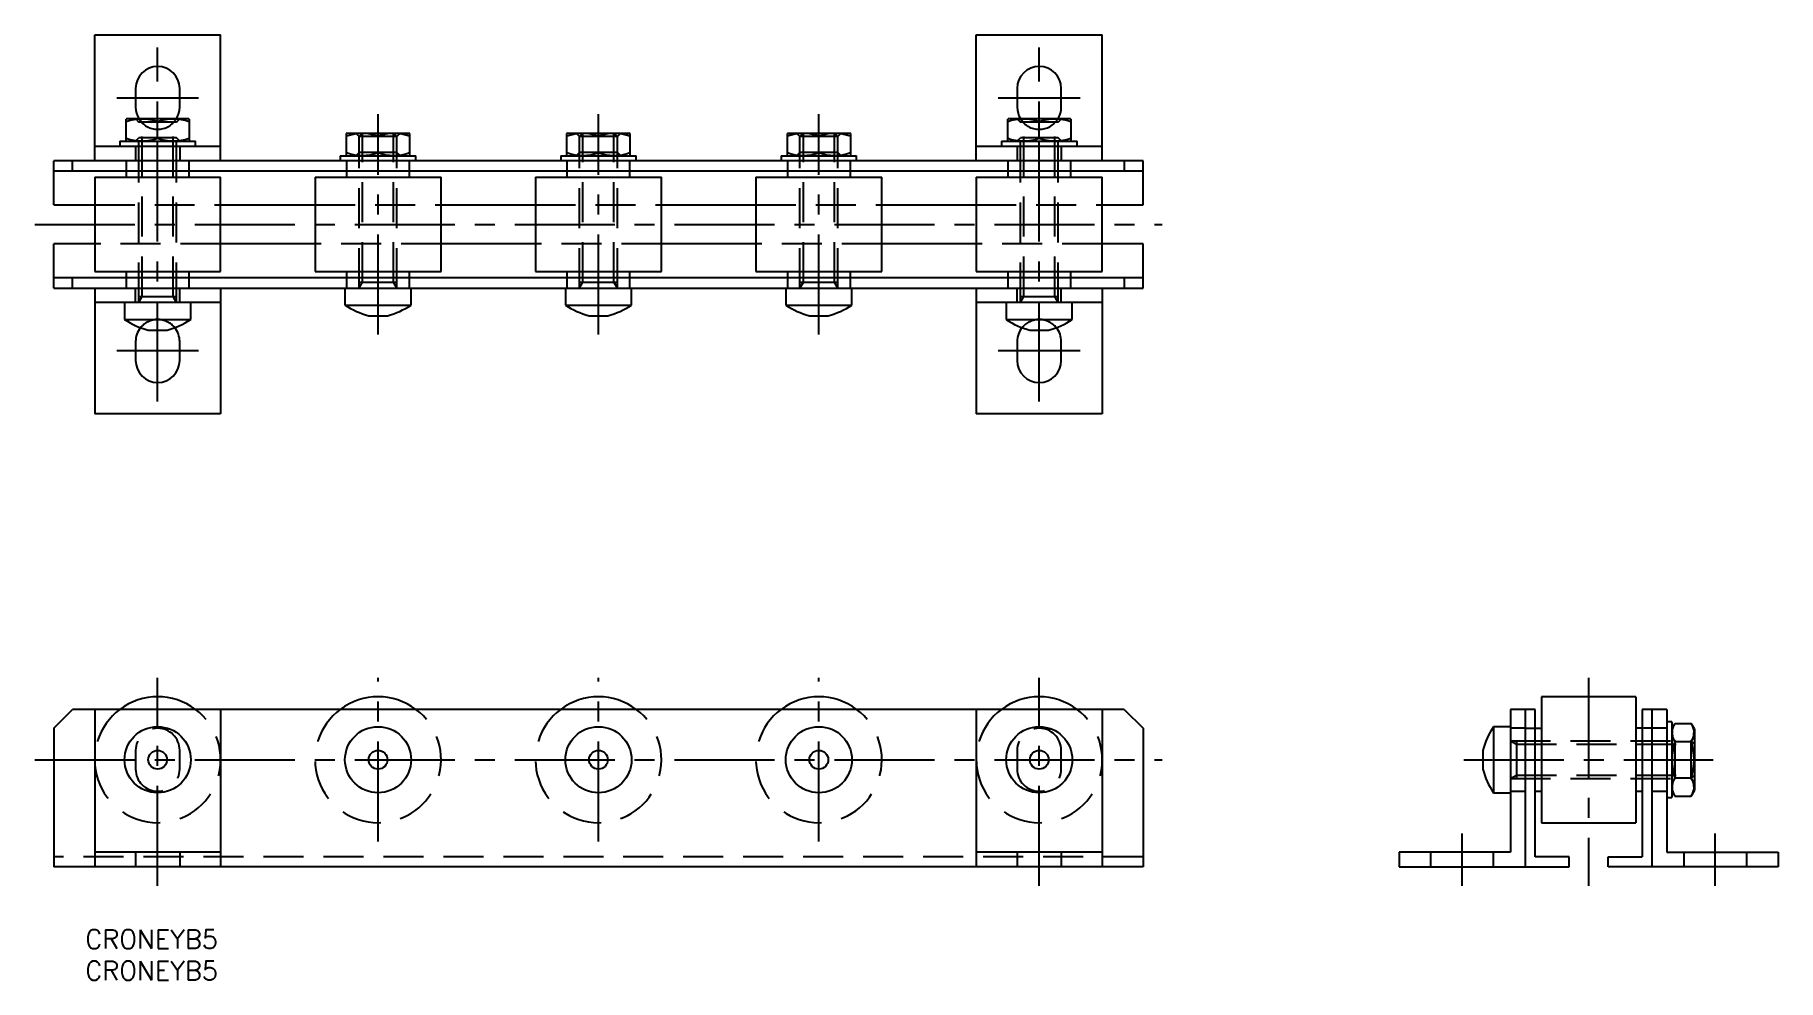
# Model space of a CAD drawing. Extents: x -3 to 274, y -8 to 142.
import ezdxf

# ---------------------------------------------------------------- set-up
doc = ezdxf.new("R2010")
doc.units = 0
doc.header["$LTSCALE"] = 0.5
doc.linetypes.add('CENTER', pattern=[50.8, 31.75, -6.35, 6.35, -6.35])
doc.linetypes.add('DASHED', pattern=[19.05, 12.7, -6.35])
for name, color, linetype in [('MSM_CENTER', 1, 'CENTER'), ('MSM_CONTINUOUS', 7, 'CONTINUOUS'), ('MSM_DASHED', 4, 'DASHED'), ('MSM_PART_NUMBER', 7, 'CONTINUOUS')]:
    doc.layers.add(name, color=color, linetype=linetype)
doc.styles.get("Standard").update_dxf_attribs({"font": 'txt.shx', "height": 3, "bigfont": 'bigfont.shx'})

# ---------------------------------------------------------------- blocks, each defined once
blk = doc.blocks.new('*U45')
at = {"layer": 'MSM_PART_NUMBER'}
blk.add_text('CRONEYB5', height=3, dxfattribs=at).set_placement((5, -3))
blk = doc.blocks.new('*U46')
at = {"layer": 'MSM_PART_NUMBER'}
blk.add_text('CRONEYB5', height=3, dxfattribs=at).set_placement((5, -8))

msp = doc.modelspace()

# ---------------------------------------------------------------- linework, layer by layer
at = {"layer": 'MSM_CENTER'}
for p, q in [((16.5, 83.91), (16.5, 140.11)), ((156.5, 83.91), (156.5, 140.11)), ((10, 132.11), (23, 132.11)), ((150, 132.11), (163, 132.11)), ((51.5, 94.51), (51.5, 129.51)), ((86.5, 94.51), (86.5, 129.51)), ((121.5, 94.51), (121.5, 129.51)), ((-3, 112.01), (176, 112.01)), ((23, 91.91), (10, 91.91)), ((163, 91.91), (150, 91.91)), ((16.5, 7), (16.5, 40)), ((51.5, 14), (51.5, 40)), ((86.5, 14), (86.5, 40)), ((121.5, 14), (121.5, 40)), ((156.5, 7), (156.5, 40)), ((243.74, 40), (243.74, 7)), ((-3, 27), (176, 27)), ((223.94, 27), (263.54, 27)), ((223.64, 7), (223.64, 15.3)), ((263.84, 7), (263.84, 15.3))]:
    msp.add_line(p, q, dxfattribs=at)
at = {"layer": 'MSM_CONTINUOUS'}
for p, q in [((6.5, 122.11), (6.5, 142.11)), ((6.5, 142.11), (26.5, 142.11)), ((26.5, 122.11), (26.5, 142.11)), ((146.5, 122.11), (146.5, 142.11)), ((146.5, 142.11), (166.5, 142.11)), ((166.5, 122.11), (166.5, 142.11)), ((13, 133.61), (13, 130.61)), ((20, 130.61), (20, 133.61)), ((153, 133.61), (153, 130.61)), ((160, 130.61), (160, 133.61)), ((11.6, 128.81), (11.5, 128.75)), ((11.5, 125.27), (11.5, 128.75)), ((11.6, 128.81), (21.4, 128.81)), ((16.5, 125.72), (16.5, 128.31)), ((21.5, 128.75), (21.4, 128.81)), ((21.5, 128.75), (21.5, 125.27)), ((151.6, 128.81), (151.5, 128.75)), ((151.5, 125.27), (151.5, 128.75)), ((151.6, 128.81), (161.4, 128.81)), ((156.5, 125.72), (156.5, 128.31)), ((161.5, 128.75), (161.4, 128.81)), ((161.5, 128.75), (161.5, 125.27)), ((10.5, 125.21), (10.5, 124.41)), ((10.5, 125.21), (22.5, 125.21)), ((11.5, 125.27), (11.6, 125.21)), ((21.4, 125.21), (21.5, 125.27)), ((22.5, 124.41), (22.5, 125.21)), ((46.6, 126.51), (46.5, 126.45)), ((46.5, 122.97), (46.5, 126.45)), ((46.6, 126.51), (56.4, 126.51)), ((51.5, 123.42), (51.5, 126.01)), ((56.5, 126.45), (56.4, 126.51)), ((56.5, 126.45), (56.5, 122.97)), ((81.6, 126.51), (81.5, 126.45)), ((81.5, 122.97), (81.5, 126.45)), ((81.6, 126.51), (91.4, 126.51)), ((86.5, 123.42), (86.5, 126.01)), ((91.5, 126.45), (91.4, 126.51)), ((91.5, 126.45), (91.5, 122.97)), ((116.6, 126.51), (116.5, 126.45)), ((116.5, 122.97), (116.5, 126.45)), ((116.6, 126.51), (126.4, 126.51)), ((121.5, 123.42), (121.5, 126.01)), ((126.5, 126.45), (126.4, 126.51)), ((126.5, 126.45), (126.5, 122.97)), ((150.5, 125.21), (150.5, 124.41)), ((150.5, 125.21), (162.5, 125.21)), ((151.5, 125.27), (151.6, 125.21)), ((161.4, 125.21), (161.5, 125.27)), ((162.5, 124.41), (162.5, 125.21)), ((173, 122.11), (0, 122.11)), ((0, 115.11), (0, 122.11)), ((3, 120.51), (3, 122.11)), ((6.5, 124.41), (26.5, 124.41)), ((45.5, 122.91), (45.5, 122.11)), ((45.5, 122.91), (57.5, 122.91)), ((46.5, 122.97), (46.6, 122.91)), ((56.4, 122.91), (56.5, 122.97)), ((57.5, 122.11), (57.5, 122.91)), ((80.5, 122.91), (80.5, 122.11)), ((80.5, 122.91), (92.5, 122.91)), ((81.5, 122.97), (81.6, 122.91)), ((91.4, 122.91), (91.5, 122.97)), ((92.5, 122.11), (92.5, 122.91)), ((115.5, 122.91), (115.5, 122.11)), ((115.5, 122.91), (127.5, 122.91)), ((116.5, 122.97), (116.6, 122.91)), ((126.4, 122.91), (126.5, 122.97)), ((127.5, 122.11), (127.5, 122.91)), ((146.5, 124.41), (166.5, 124.41)), ((170, 122.11), (170, 120.51)), ((173, 115.11), (173, 122.11)), ((0, 120.51), (173, 120.51)), ((6.5, 119.51), (6.5, 104.51)), ((6.5, 119.51), (26.5, 119.51)), ((11.5, 120.51), (11.5, 119.51)), ((21.5, 119.51), (21.5, 120.51)), ((26.5, 104.51), (26.5, 119.51)), ((41.5, 119.51), (41.5, 104.51)), ((41.5, 119.51), (61.5, 119.51)), ((46.5, 120.51), (46.5, 119.51)), ((56.5, 119.51), (56.5, 120.51)), ((61.5, 104.51), (61.5, 119.51)), ((76.5, 119.51), (76.5, 104.51)), ((76.5, 119.51), (96.5, 119.51)), ((81.5, 120.51), (81.5, 119.51)), ((91.5, 119.51), (91.5, 120.51)), ((96.5, 104.51), (96.5, 119.51)), ((111.5, 119.51), (111.5, 104.51)), ((111.5, 119.51), (131.5, 119.51)), ((116.5, 120.51), (116.5, 119.51)), ((126.5, 119.51), (126.5, 120.51)), ((131.5, 104.51), (131.5, 119.51)), ((146.5, 119.51), (146.5, 104.51)), ((146.5, 119.51), (166.5, 119.51)), ((151.5, 120.51), (151.5, 119.51)), ((161.5, 119.51), (161.5, 120.51)), ((166.5, 104.51), (166.5, 119.51)), ((0, 115.11), (6.5, 115.11)), ((26.5, 115.11), (41.5, 115.11)), ((61.5, 115.11), (76.5, 115.11)), ((96.5, 115.11), (111.5, 115.11)), ((131.5, 115.11), (146.5, 115.11)), ((166.5, 115.11), (173, 115.11)), ((6.5, 108.91), (0, 108.91)), ((0, 101.91), (0, 108.91)), ((41.5, 108.91), (26.5, 108.91)), ((76.5, 108.91), (61.5, 108.91)), ((111.5, 108.91), (96.5, 108.91)), ((146.5, 108.91), (131.5, 108.91)), ((173, 108.91), (166.5, 108.91)), ((173, 101.91), (173, 108.91)), ((173, 103.51), (0, 103.51)), ((3, 101.91), (3, 103.51)), ((6.5, 104.51), (26.5, 104.51)), ((11.5, 104.51), (11.5, 103.51)), ((21.5, 103.51), (21.5, 104.51)), ((41.5, 104.51), (61.5, 104.51)), ((46.5, 104.51), (46.5, 103.51)), ((56.5, 103.51), (56.5, 104.51)), ((76.5, 104.51), (96.5, 104.51)), ((81.5, 104.51), (81.5, 103.51)), ((91.5, 103.51), (91.5, 104.51)), ((111.5, 104.51), (131.5, 104.51)), ((116.5, 104.51), (116.5, 103.51)), ((126.5, 103.51), (126.5, 104.51)), ((146.5, 104.51), (166.5, 104.51)), ((151.5, 104.51), (151.5, 103.51)), ((161.5, 103.51), (161.5, 104.51)), ((170, 103.51), (170, 101.91)), ((0, 101.91), (173, 101.91)), ((6.5, 101.91), (6.5, 81.91)), ((26.5, 101.91), (26.5, 81.91)), ((46.25, 101.91), (46.25, 99.2)), ((56.75, 99.2), (56.75, 101.91)), ((81.25, 101.91), (81.25, 99.2)), ((91.75, 99.2), (91.75, 101.91)), ((116.25, 101.91), (116.25, 99.2)), ((126.75, 99.2), (126.75, 101.91)), ((146.5, 101.91), (146.5, 81.91)), ((166.5, 101.91), (166.5, 81.91)), ((26.5, 99.61), (6.5, 99.61)), ((11.25, 99.61), (11.25, 96.9)), ((11.25, 96.9), (21.75, 96.9)), ((21.75, 96.9), (21.75, 99.61)), ((46.25, 99.2), (56.75, 99.2)), ((50.01, 97.51), (52.99, 97.51)), ((81.25, 99.2), (91.75, 99.2)), ((85.01, 97.51), (87.99, 97.51)), ((116.25, 99.2), (126.75, 99.2)), ((120.01, 97.51), (122.99, 97.51)), ((166.5, 99.61), (146.5, 99.61)), ((151.25, 99.61), (151.25, 96.9)), ((151.25, 96.9), (161.75, 96.9)), ((161.75, 96.9), (161.75, 99.61)), ((15.01, 95.21), (17.99, 95.21)), ((155.01, 95.21), (157.99, 95.21)), ((13, 93.41), (13, 90.41)), ((20, 90.41), (20, 93.41)), ((153, 93.41), (153, 90.41)), ((160, 90.41), (160, 93.41)), ((26.5, 81.91), (6.5, 81.91)), ((166.5, 81.91), (146.5, 81.91)), ((236.24, 37), (236.24, 17)), ((251.24, 37), (236.24, 37)), ((251.24, 37), (251.24, 17)), ((0, 32), (3, 35)), ((170, 35), (3, 35)), ((6.5, 35), (6.5, 10)), ((26.5, 35), (26.5, 10)), ((146.5, 35), (146.5, 10)), ((166.5, 35), (166.5, 10)), ((170, 35), (173, 32)), ((235.24, 35), (231.34, 35)), ((231.34, 35), (231.34, 12.3)), ((233.64, 35), (233.64, 10)), ((235.24, 11.6), (235.24, 35)), ((252.24, 35), (252.24, 11.6)), ((256.14, 35), (252.24, 35)), ((253.84, 10), (253.84, 35)), ((256.14, 35), (256.14, 12.3)), ((0, 32), (0, 10)), ((173, 32), (173, 10)), ((228.63, 32.25), (228.63, 21.75)), ((231.34, 32.25), (228.63, 32.25)), ((233.64, 32), (236.24, 32)), ((253.84, 32), (251.24, 32)), ((256.94, 33), (256.14, 33)), ((256.94, 33), (256.94, 21)), ((257.44, 32.77), (256.94, 31.9)), ((257.44, 32.77), (260.03, 32.77)), ((260.54, 31.9), (260.03, 32.77)), ((260.54, 31.9), (260.54, 22.1)), ((226.94, 28.49), (226.94, 25.51)), ((257.44, 29.89), (260.03, 29.89)), ((257.44, 24.11), (260.03, 24.11)), ((228.63, 21.75), (231.34, 21.75)), ((235.24, 22), (236.24, 22)), ((251.24, 22), (252.24, 22)), ((256.14, 21), (256.94, 21)), ((256.94, 22.1), (257.44, 21.23)), ((257.44, 21.23), (260.03, 21.23)), ((260.03, 21.23), (260.54, 22.1)), ((236.24, 17), (251.24, 17)), ((26.5, 12.3), (6.5, 12.3)), ((166.5, 12.3), (146.5, 12.3)), ((231.34, 12.3), (213.64, 12.3)), ((213.64, 12.3), (213.64, 10)), ((240.64, 11.6), (235.24, 11.6)), ((240.64, 10), (240.64, 11.6)), ((246.84, 11.6), (252.24, 11.6)), ((246.84, 10), (246.84, 11.6)), ((256.14, 12.3), (273.84, 12.3)), ((273.84, 12.3), (273.84, 10)), ((173, 10), (0, 10)), ((213.64, 10), (240.64, 10)), ((273.84, 10), (246.84, 10))]:
    msp.add_line(p, q, dxfattribs=at)
for centre, radius in [((16.5, 27), 5.25), ((51.5, 27), 5.25), ((86.5, 27), 5.25), ((121.5, 27), 5.25), ((156.5, 27), 5.25), ((16.5, 27), 1.49), ((51.5, 27), 1.49), ((86.5, 27), 1.49), ((121.5, 27), 1.49), ((156.5, 27), 1.49)]:
    msp.add_circle(centre, radius, dxfattribs=at)
for centre, radius, start, end in [((16.5, 133.61), 3.5, 0, 180), ((156.5, 133.61), 3.5, 0, 180), ((16.5, 130.61), 3.5, 180, 210.9497), ((16.5, 130.61), 3.5, 329.0503, 0), ((156.5, 130.61), 3.5, 180, 210.9497), ((156.5, 130.61), 3.5, 329.0503, 0), ((14, 121.38), 7.37, 70.1592, 109.8408), ((19, 121.38), 7.37, 70.1592, 109.8408), ((154, 121.38), 7.37, 70.1592, 109.8408), ((159, 121.38), 7.37, 70.1592, 109.8408), ((14, 132.64), 7.37, 250.1592, 289.8408), ((19, 132.64), 7.37, 250.1592, 289.8408), ((49, 119.08), 7.37, 70.1592, 109.8408), ((54, 119.08), 7.37, 70.1592, 109.8408), ((84, 119.08), 7.37, 70.1592, 109.8408), ((89, 119.08), 7.37, 70.1592, 109.8408), ((119, 119.08), 7.37, 70.1592, 109.8408), ((124, 119.08), 7.37, 70.1592, 109.8408), ((154, 132.64), 7.37, 250.1592, 289.8408), ((159, 132.64), 7.37, 250.1592, 289.8408), ((49, 130.34), 7.37, 250.1592, 289.8408), ((54, 130.34), 7.37, 250.1592, 289.8408), ((84, 130.34), 7.37, 250.1592, 289.8408), ((89, 130.34), 7.37, 250.1592, 289.8408), ((119, 130.34), 7.37, 250.1592, 289.8408), ((124, 130.34), 7.37, 250.1592, 289.8408), ((18.04, 106.95), 12.12, 235.9445, 255.5214), ((14.96, 106.95), 12.12, 284.4786, 304.0555), ((53.04, 109.25), 12.12, 235.9445, 255.5214), ((49.96, 109.25), 12.12, 284.4786, 304.0555), ((88.04, 109.25), 12.12, 235.9445, 255.5214), ((84.96, 109.25), 12.12, 284.4786, 304.0555), ((123.04, 109.25), 12.12, 235.9445, 255.5214), ((119.96, 109.25), 12.12, 284.4786, 304.0555), ((158.04, 106.95), 12.12, 235.9445, 255.5214), ((154.96, 106.95), 12.12, 284.4786, 304.0555), ((16.5, 93.41), 3.5, 141.2477, 180), ((16.5, 93.41), 3.5, 0, 38.7523), ((156.5, 93.41), 3.5, 141.2477, 180), ((156.5, 93.41), 3.5, 0, 38.7523), ((16.5, 90.41), 3.5, 180, 0), ((156.5, 90.41), 3.5, 180, 0), ((16.5, 27), 10, 53.1301, 126.8699), ((51.5, 27), 10, 53.1301, 126.8699), ((86.5, 27), 10, 53.1301, 126.8699), ((121.5, 27), 10, 53.1301, 126.8699), ((156.5, 27), 10, 53.1301, 126.8699), ((238.67, 25.46), 12.12, 145.9445, 165.5214), ((259.55, 31.33), 2.56, 154.3574, 214.3573), ((257.92, 31.33), 2.56, 325.6427, 25.6426), ((266.6, 27), 9.61, 162.5124, 197.4876), ((250.87, 27), 9.61, 342.5124, 17.4876), ((238.67, 28.54), 12.12, 194.4786, 214.0555), ((259.55, 22.67), 2.56, 145.6427, 205.6426), ((257.92, 22.67), 2.56, 334.3574, 34.3573)]:
    msp.add_arc(centre, radius, start, end, dxfattribs=at)
at = {"layer": 'MSM_DASHED'}
for p, q in [((12.96, 128.81), (13.5, 128.27)), ((14.04, 128.81), (13.5, 128.27)), ((19.5, 128.27), (13.5, 128.27)), ((13.5, 99.61), (13.5, 128.27)), ((14.04, 100.55), (14.04, 128.81)), ((18.96, 128.81), (19.5, 128.27)), ((18.96, 100.55), (18.96, 128.81)), ((20.04, 128.81), (19.5, 128.27)), ((19.5, 99.61), (19.5, 128.27)), ((152.96, 128.81), (153.5, 128.27)), ((154.04, 128.81), (153.5, 128.27)), ((153.5, 99.61), (153.5, 128.27)), ((159.5, 128.27), (153.5, 128.27)), ((154.04, 100.55), (154.04, 128.81)), ((158.96, 100.55), (158.96, 128.81)), ((158.96, 128.81), (159.5, 128.27)), ((160.04, 128.81), (159.5, 128.27)), ((159.5, 99.61), (159.5, 128.27)), ((12.96, 125.21), (13.5, 125.75)), ((19.5, 125.75), (13.5, 125.75)), ((20.04, 125.21), (19.5, 125.75)), ((47.96, 126.51), (48.5, 125.97)), ((49.04, 126.51), (48.5, 125.97)), ((54.5, 125.97), (48.5, 125.97)), ((48.5, 101.91), (48.5, 125.97)), ((49.04, 102.85), (49.04, 126.51)), ((53.96, 126.51), (54.5, 125.97)), ((53.96, 102.85), (53.96, 126.51)), ((55.04, 126.51), (54.5, 125.97)), ((54.5, 101.91), (54.5, 125.97)), ((82.96, 126.51), (83.5, 125.97)), ((84.04, 126.51), (83.5, 125.97)), ((89.5, 125.97), (83.5, 125.97)), ((83.5, 101.91), (83.5, 125.97)), ((84.04, 102.85), (84.04, 126.51)), ((88.96, 126.51), (89.5, 125.97)), ((88.96, 102.85), (88.96, 126.51)), ((90.04, 126.51), (89.5, 125.97)), ((89.5, 101.91), (89.5, 125.97)), ((117.96, 126.51), (118.5, 125.97)), ((119.04, 126.51), (118.5, 125.97)), ((124.5, 125.97), (118.5, 125.97)), ((118.5, 101.91), (118.5, 125.97)), ((119.04, 102.85), (119.04, 126.51)), ((123.96, 126.51), (124.5, 125.97)), ((123.96, 102.85), (123.96, 126.51)), ((125.04, 126.51), (124.5, 125.97)), ((124.5, 101.91), (124.5, 125.97)), ((152.96, 125.21), (153.5, 125.75)), ((159.5, 125.75), (153.5, 125.75)), ((160.04, 125.21), (159.5, 125.75)), ((11.5, 122.11), (11.5, 120.51)), ((13, 124.41), (13, 122.11)), ((20, 124.41), (20, 122.11)), ((21.5, 120.51), (21.5, 122.11)), ((46.5, 122.11), (46.5, 120.51)), ((47.96, 122.91), (48.5, 123.45)), ((54.5, 123.45), (48.5, 123.45)), ((55.04, 122.91), (54.5, 123.45)), ((56.5, 120.51), (56.5, 122.11)), ((81.5, 122.11), (81.5, 120.51)), ((82.96, 122.91), (83.5, 123.45)), ((89.5, 123.45), (83.5, 123.45)), ((90.04, 122.91), (89.5, 123.45)), ((91.5, 120.51), (91.5, 122.11)), ((116.5, 122.11), (116.5, 120.51)), ((117.96, 122.91), (118.5, 123.45)), ((124.5, 123.45), (118.5, 123.45)), ((125.04, 122.91), (124.5, 123.45)), ((126.5, 120.51), (126.5, 122.11)), ((151.5, 122.11), (151.5, 120.51)), ((153, 124.41), (153, 122.11)), ((160, 124.41), (160, 122.11)), ((161.5, 120.51), (161.5, 122.11)), ((6.5, 115.11), (26.5, 115.11)), ((41.5, 115.11), (61.5, 115.11)), ((76.5, 115.11), (96.5, 115.11)), ((111.5, 115.11), (131.5, 115.11)), ((146.5, 115.11), (166.5, 115.11)), ((26.5, 108.91), (6.5, 108.91)), ((61.5, 108.91), (41.5, 108.91)), ((96.5, 108.91), (76.5, 108.91)), ((131.5, 108.91), (111.5, 108.91)), ((166.5, 108.91), (146.5, 108.91)), ((11.5, 103.51), (11.5, 101.91)), ((21.5, 101.91), (21.5, 103.51)), ((46.5, 103.51), (46.5, 101.91)), ((48.5, 102.85), (54.5, 102.85)), ((48.5, 101.91), (49.04, 102.85)), ((54.5, 101.91), (53.96, 102.85)), ((56.5, 101.91), (56.5, 103.51)), ((81.5, 103.51), (81.5, 101.91)), ((83.5, 102.85), (89.5, 102.85)), ((83.5, 101.91), (84.04, 102.85)), ((89.5, 101.91), (88.96, 102.85)), ((91.5, 101.91), (91.5, 103.51)), ((116.5, 103.51), (116.5, 101.91)), ((118.5, 102.85), (124.5, 102.85)), ((118.5, 101.91), (119.04, 102.85)), ((124.5, 101.91), (123.96, 102.85)), ((126.5, 101.91), (126.5, 103.51)), ((151.5, 103.51), (151.5, 101.91)), ((161.5, 101.91), (161.5, 103.51)), ((13, 99.61), (13, 101.91)), ((13.5, 100.55), (19.5, 100.55)), ((13.5, 99.61), (14.04, 100.55)), ((19.5, 99.61), (18.96, 100.55)), ((20, 99.61), (20, 101.91)), ((153, 99.61), (153, 101.91)), ((153.5, 99.61), (154.04, 100.55)), ((153.5, 100.55), (159.5, 100.55)), ((159.5, 99.61), (158.96, 100.55)), ((160, 99.61), (160, 101.91)), ((233.64, 32), (231.34, 32)), ((256.14, 32), (253.84, 32)), ((256.94, 30.54), (257.48, 30)), ((260.54, 30.54), (260, 30)), ((13, 28.5), (13, 25.5)), ((20, 25.5), (20, 28.5)), ((153, 28.5), (153, 25.5)), ((160, 25.5), (160, 28.5)), ((231.34, 30), (260, 30)), ((231.34, 30), (232.27, 29.46)), ((232.27, 30), (232.27, 24)), ((232.27, 29.46), (260.54, 29.46)), ((257.48, 24), (257.48, 30)), ((260, 24), (260, 30)), ((260.54, 29.46), (260, 30)), ((231.34, 24), (232.27, 24.54)), ((231.34, 24), (260, 24)), ((232.27, 24.54), (260.54, 24.54)), ((256.94, 23.46), (257.48, 24)), ((260.54, 24.54), (260, 24)), ((260.54, 23.46), (260, 24)), ((231.34, 22), (233.64, 22)), ((253.84, 22), (256.14, 22)), ((173, 11.6), (0, 11.6)), ((13, 12.3), (13, 10)), ((20, 12.3), (20, 10)), ((153, 12.3), (153, 10)), ((160, 12.3), (160, 10)), ((218.64, 12.3), (218.64, 10)), ((228.64, 10), (228.64, 12.3)), ((258.84, 12.3), (258.84, 10)), ((268.84, 10), (268.84, 12.3))]:
    msp.add_line(p, q, dxfattribs=at)
for centre, radius, start, end in [((16.5, 130.61), 3.5, 210.9497, 329.0503), ((156.5, 130.61), 3.5, 210.9497, 329.0503), ((16.5, 93.41), 3.5, 38.7523, 141.2477), ((156.5, 93.41), 3.5, 38.7523, 141.2477), ((16.5, 27), 10, 126.8699, 53.1301), ((51.5, 27), 10, 126.8699, 53.1301), ((86.5, 27), 10, 126.8699, 53.1301), ((121.5, 27), 10, 126.8699, 53.1301), ((156.5, 27), 10, 126.8699, 53.1301), ((16.5, 28.5), 3.5, 0, 180), ((156.5, 28.5), 3.5, 0, 180), ((16.5, 25.5), 3.5, 180, 0), ((156.5, 25.5), 3.5, 180, 0)]:
    msp.add_arc(centre, radius, start, end, dxfattribs=at)

# ---------------------------------------------------------------- block references
at = {"layer": 'MSM_CONTINUOUS'}
for name in ['*U45', '*U46']:
    msp.add_blockref(name, (0, 0), dxfattribs=at)

doc.saveas('drawing.dxf')
